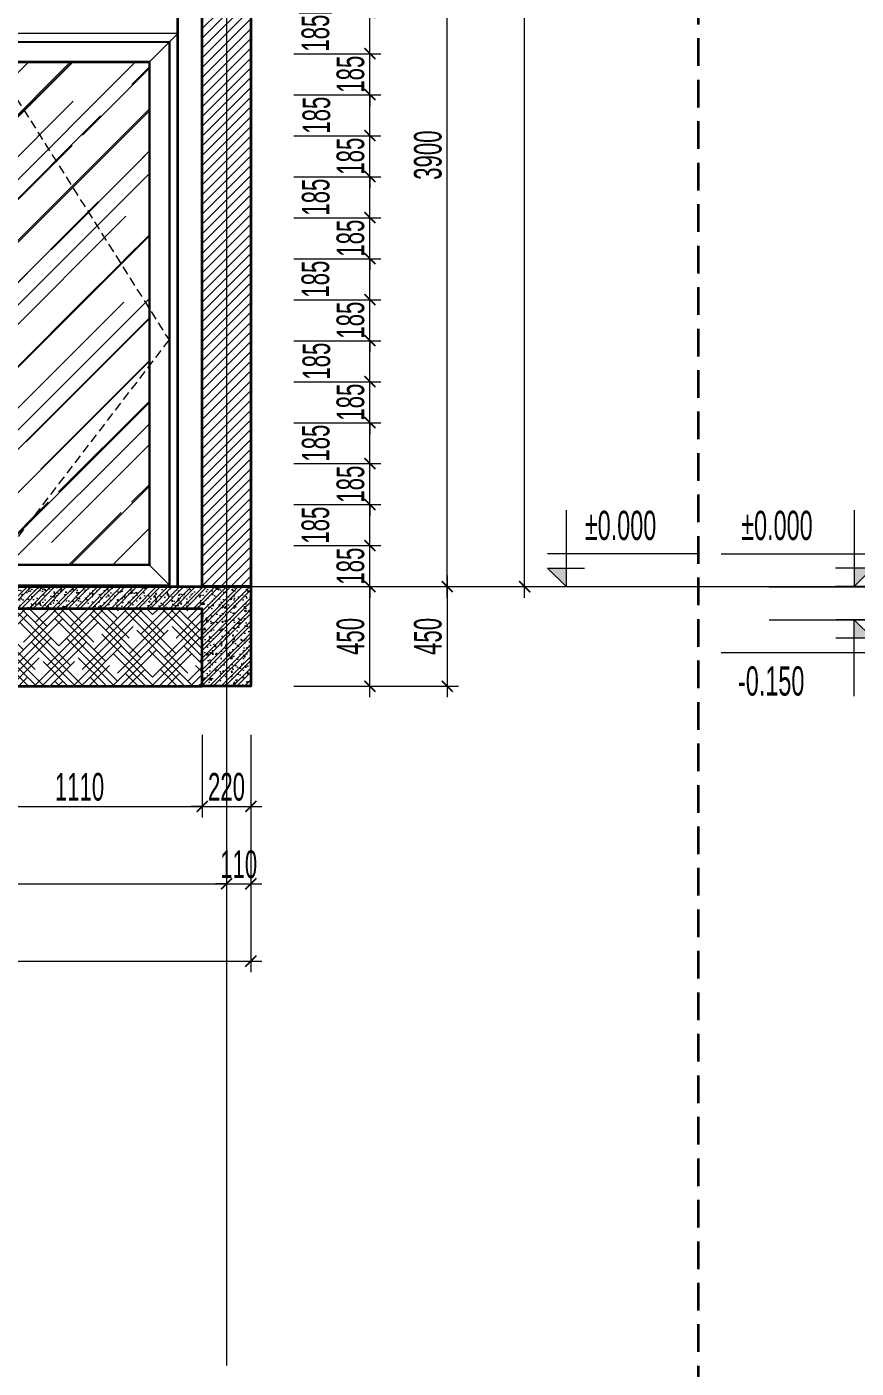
# Model space of a CAD drawing. Header units: millimetres. Extents: x 1336014 to 2939047, y -333549 to -60566.
# Drawn here: x 1436784 to 1440535, y -191835 to -185772 of the extents above; entities that cross this region are included whole.
import ezdxf
from ezdxf.enums import TextEntityAlignment as Align

# ---------------------------------------------------------------- set-up
doc = ezdxf.new("R2010")
doc.units = ezdxf.units.MM
doc.header["$MEASUREMENT"] = 0
for name, pattern in [('$1$HIDDEN', [0.375, 0.25, -0.125]), ('CENTER2', [1.125, 0.75, -0.125, 0.125, -0.125]), ('DASHED', [0.75, 0.5, -0.25])]:
    doc.linetypes.add(name, pattern=pattern)
for name, color, linetype, lineweight in [('01.Cut', 255, 'Continuous', 35), ('03.Manh', 251, 'Continuous', 13), ('06.betong', 2, 'Continuous', 35), ('08.Dim', 156, 'Continuous', 15), ('09.Hatch', 250, 'Continuous', 5), ('10.truc', 250, 'CENTER2', 20), ('DIM', 252, 'Continuous', 20), ('Khóa cửa', 3, 'Continuous', 9)]:
    doc.layers.add(name, color=color, linetype=linetype, lineweight=lineweight)
doc.layers.add('text', color=7, linetype='Continuous')
doc.styles.add('TT5_Text Dim', font='hoatbif.shx', dxfattribs={"width": 0.6})
doc.dimstyles.new('TT5_Dim 1-50', dxfattribs={"dimscale": 50, "dimtxt": 2.5, "dimasz": 1, "dimexe": 1, "dimexo": 0.5, "dimgap": 0.5, "dimtad": 1, "dimdec": 0, "dimzin": 0, "dimdsep": 46, "dimtxsty": 'TT5_Text Dim', "dimblk": 'ARCHTICK', "dimcen": 0, "dimdle": 1, "dimclrd": 256, "dimclre": 256, "dimclrt": 1, "dimadec": 0, "dimazin": 0, "dimtfac": 0.015, "dimtdec": 0, "dimtix": 1, "dimtmove": 2, "dimatfit": 3, "dimldrblk": 'DOT', "dimfxl": 1, "dimtolj": 1, "dimtzin": 0, "dimlwd": -1, "dimlwe": -1, "dimarcsym": 1})

# ---------------------------------------------------------------- blocks, each defined once
blk = doc.blocks.new('TAY NAM')
at = {"layer": 'Khóa cửa', "color": 62}
for p, q in [((-66.6, -1.9), (-66.6, 62.6)), ((-64, 65.2), (-45.1, 65.2)), ((-42.5, 62.6), (-42.5, 12.7)), ((-63, 10.5), (-63, 0.7)), ((-60.4, 13.1), (-46.7, 13.1)), ((-46.7, 13.1), (-27.3, 11.2)), ((-27.3, 11.2), (51.6, 11.2)), ((-27.3, 0), (51.6, 0)), ((-66.6, -113.4), (-66.6, -1.9)), ((-60.4, -1.9), (-46.7, -1.9)), ((-46.7, -1.9), (-27.3, -0.1)), ((-42.5, -1.5), (-42.5, -113.4)), ((-45.1, -116), (-64, -116)), ((-57, -103.8), (-57, -90.7)), ((-52.7, -104.5), (-56.4, -104.5)), ((-55.2, -89), (-55.2, -85)), ((-55.2, -85), (-53.9, -85)), ((-53.9, -89), (-55.2, -89)), ((-53.9, -85), (-53.9, -89)), ((-52.1, -90.7), (-52.1, -103.8))]:
    blk.add_line(p, q, dxfattribs=at)
at = {"layer": 'Khóa cửa', "color": 62, "ltscale": 0.5}
for p, q in [((-55.7, 58.7), (-53.5, 58.7)), ((-54.6, 59.7), (-54.6, 57.6)), ((-55.7, -7.7), (-53.5, -7.7)), ((-54.6, -6.7), (-54.6, -8.9)), ((-55.7, -113.1), (-53.5, -113.1)), ((-54.6, -112.1), (-54.6, -114.2))]:
    blk.add_line(p, q, dxfattribs=at)
at = {"layer": 'Khóa cửa', "color": 62}
for centre, major_axis, start_param, end_param in [((-64, 62.6), (1.83, 1.83), 0.785398, 2.356194), ((-45.1, 62.6), (1.83, 1.83), 5.497787, 7.068583), ((-60.4, 10.5), (-1.83, 1.83), -0.785398, 0.785398), ((-60.4, 0.7), (1.83, 1.83), 2.356194, 3.926991), ((-54.6, 58.8), (-1.23, 1.23), 3.926991, 10.210176), ((50.3, 5.6), (-4.05, 4.05), 2.580988, 5.272994), ((-54.6, -7.6), (-1.23, 1.23), 3.926991, 10.210176), ((-64, -113.4), (-1.83, 1.83), 0.785398, 2.356194), ((-54.6, -87), (3.12, 3.12), 5.497787, 11.780972), ((-56.4, -103.8), (-0.458, 0.458), 0.785398, 2.356194), ((-54.6, -113), (-1.23, 1.23), 3.926991, 10.210176), ((-52.7, -103.8), (0.458, 0.458), 3.926991, 5.497787), ((-45.1, -113.4), (-1.83, 1.83), 2.356194, 3.926991)]:
    blk.add_ellipse(centre, major_axis=major_axis, ratio=1, start_param=start_param, end_param=end_param, dxfattribs=at)
blk = doc.blocks.new('34redrf')
at = {"layer": '03.Manh', "ltscale": 0.1}
h = blk.add_hatch(dxfattribs=at)
h.set_pattern_fill('AR-RROOF', color=256, scale=200, angle=45)
h.set_pattern_definition([(45, (9044.24, -14122.06), (169.705627, 452.54834), [3000, -400, 1000, -200]), (45, (9161.62, -13863.26), (-329.51176, 46.66905), [600, -66, 1200, -150]), (45, (8994.74, -13931.14), (640.638744, 830.143361), [1600, -280, 800, -200])])
h.paths.add_polyline_path([(908007.4, 11593.4), (907341.4, 11593.4), (907341.4, 13861.8), (908007.4, 13861.8)])
at = {"layer": '03.Manh'}
for points in [[(907245.4, 13957.8), (907209.4, 13993.8), (907209.4, 11493.4), (907245.4, 11493.4)], [(908139.4, 13993.8), (907209.4, 13993.8), (907245.4, 13957.8), (908103.4, 13957.8)], [(907336.4, 11588.4), (907249.4, 11501.4), (907249.4, 13953.8), (907336.4, 13866.8)], [(907249.4, 13953.8), (908099.4, 13953.8), (908012.4, 13866.8), (907336.4, 13866.8)], [(908099.4, 13953.8), (908012.4, 13866.8), (908012.4, 11588.4), (908099.4, 11501.4)], [(908139.4, 13993.8), (908103.4, 13957.8), (908103.4, 11493.4), (908139.4, 11493.4)], [(908012.4, 11588.4), (907336.4, 11588.4), (907249.4, 11501.4), (908099.4, 11501.4)]]:
    blk.add_lwpolyline(points, close=True, dxfattribs=at)
at = {"layer": '03.Manh', "linetype": 'DASHED', "ltscale": 80}
blk.add_lwpolyline([(907249.4, 13953.8), (908099.4, 12608.4), (907249.4, 11501.4)], dxfattribs=at)
at = {"layer": '03.Manh', "ltscale": 0.15}
blk.add_lwpolyline([(908007.4, 11593.4), (907341.4, 11593.4), (907341.4, 13861.8), (908007.4, 13861.8)], close=True, dxfattribs=at)
at = {"layer": '03.Manh'}
blk.add_blockref('TAY NAM', (907349.1, 12489), dxfattribs=at)
blk = doc.blocks.new('_ARCHTICK')
at = {"const_width": 0.15}
blk.add_lwpolyline([(-0.5, -0.5), (0.5, 0.5)], dxfattribs=at)
blk = doc.blocks.new('*D1072')
at = {"layer": '08.Dim', "transparency": 16777216}
for p, q in [((1436467.4, -188972.6), (1436467.4, -189345.6)), ((1437577.4, -188972.6), (1437577.4, -189345.6)), ((1436417.4, -189295.6), (1437627.4, -189295.6))]:
    blk.add_line(p, q, dxfattribs=at)
at = {"layer": 'Defpoints', "color": 0, "transparency": 16777216}
for p in [(1436467.4, -188947.6), (1437577.4, -188947.6), (1437577.4, -189295.6)]:
    blk.add_point(p, dxfattribs=at)
at = {"layer": '08.Dim', "transparency": 16777216, "xscale": 50, "yscale": 50, "zscale": 50, "rotation": 180}
blk.add_blockref('_ARCHTICK', (1436467.4, -189295.6), dxfattribs=at)
at = {"layer": '08.Dim', "transparency": 16777216, "xscale": 50, "yscale": 50, "zscale": 50}
blk.add_blockref('_ARCHTICK', (1437577.4, -189295.6), dxfattribs=at)
at = {"layer": '08.Dim', "color": 1, "transparency": 16777216, "insert": (1437022.4, -189208.1), "char_height": 125, "attachment_point": 5, "style": 'TT5_Text Dim'}
blk.add_mtext('\\A1;1110', dxfattribs=at)
blk = doc.blocks.new('_DOT')
blk.add_line((-0.5, 0), (-1, 0))
at = {"const_width": 0.5}
blk.add_lwpolyline([(-0.25, 0, 1), (0.25, 0, 1)], format="xyb", close=True, dxfattribs=at)
blk = doc.blocks.new('*D1073')
at = {"layer": '08.Dim', "transparency": 16777216}
for p, q in [((1437577.4, -188972.6), (1437577.4, -189345.6)), ((1437797.4, -188972.6), (1437797.4, -189345.6)), ((1437577.4, -189295.6), (1437527.4, -189295.6)), ((1437577.4, -189295.6), (1437797.4, -189295.6)), ((1437797.4, -189295.6), (1437847.4, -189295.6))]:
    blk.add_line(p, q, dxfattribs=at)
at = {"layer": 'Defpoints', "color": 0, "transparency": 16777216}
for p in [(1437577.4, -188947.6), (1437797.4, -188947.6), (1437797.4, -189295.6)]:
    blk.add_point(p, dxfattribs=at)
at = {"layer": '08.Dim', "transparency": 16777216, "xscale": 50, "yscale": 50, "zscale": 50}
blk.add_blockref('_ARCHTICK', (1437577.4, -189295.6), dxfattribs=at)
at = {"layer": '08.Dim', "transparency": 16777216, "xscale": 50, "yscale": 50, "zscale": 50, "rotation": 180}
blk.add_blockref('_ARCHTICK', (1437797.4, -189295.6), dxfattribs=at)
at = {"layer": '08.Dim', "color": 1, "transparency": 16777216, "insert": (1437687.4, -189208.1), "char_height": 125, "attachment_point": 5, "style": 'TT5_Text Dim'}
blk.add_mtext('\\A1;220', dxfattribs=at)
blk = doc.blocks.new('*D1074')
at = {"layer": '08.Dim', "transparency": 16777216}
for p, q in [((1433907.4, -188972.6), (1433907.4, -189695.6)), ((1437687.4, -188972.6), (1437687.4, -189695.6)), ((1433857.4, -189645.6), (1437737.4, -189645.6))]:
    blk.add_line(p, q, dxfattribs=at)
at = {"layer": 'Defpoints', "color": 0, "transparency": 16777216}
for p in [(1433907.4, -188947.6), (1437687.4, -188947.6), (1437687.4, -189645.6)]:
    blk.add_point(p, dxfattribs=at)
at = {"layer": '08.Dim', "transparency": 16777216, "xscale": 50, "yscale": 50, "zscale": 50, "rotation": 180}
blk.add_blockref('_ARCHTICK', (1433907.4, -189645.6), dxfattribs=at)
at = {"layer": '08.Dim', "transparency": 16777216, "xscale": 50, "yscale": 50, "zscale": 50}
blk.add_blockref('_ARCHTICK', (1437687.4, -189645.6), dxfattribs=at)
at = {"layer": '08.Dim', "color": 1, "transparency": 16777216, "insert": (1435797.4, -189558.1), "char_height": 125, "attachment_point": 5, "style": 'TT5_Text Dim'}
blk.add_mtext('\\A1;3780', dxfattribs=at)
blk = doc.blocks.new('*D1076')
at = {"layer": '08.Dim', "transparency": 16777216}
for p, q in [((1437687.4, -188972.6), (1437687.4, -189695.6)), ((1437797.4, -188972.6), (1437797.4, -189695.6)), ((1437687.4, -189645.6), (1437637.4, -189645.6)), ((1437687.4, -189645.6), (1437797.4, -189645.6)), ((1437797.4, -189645.6), (1437847.4, -189645.6))]:
    blk.add_line(p, q, dxfattribs=at)
at = {"layer": 'Defpoints', "color": 0, "transparency": 16777216}
for p in [(1437687.4, -188947.6), (1437797.4, -188947.6), (1437797.4, -189645.6)]:
    blk.add_point(p, dxfattribs=at)
at = {"layer": '08.Dim', "transparency": 16777216, "xscale": 50, "yscale": 50, "zscale": 50}
blk.add_blockref('_ARCHTICK', (1437687.4, -189645.6), dxfattribs=at)
at = {"layer": '08.Dim', "transparency": 16777216, "xscale": 50, "yscale": 50, "zscale": 50, "rotation": 180}
blk.add_blockref('_ARCHTICK', (1437797.4, -189645.6), dxfattribs=at)
at = {"layer": '08.Dim', "color": 1, "transparency": 16777216, "insert": (1437742.4, -189558.1), "char_height": 125, "attachment_point": 5, "style": 'TT5_Text Dim'}
blk.add_mtext('\\A1;110', dxfattribs=at)
blk = doc.blocks.new('*D1077')
at = {"layer": '08.Dim', "transparency": 16777216}
for p, q in [((1433797.4, -188972.6), (1433797.4, -190045.6)), ((1437797.4, -188972.6), (1437797.4, -190045.6)), ((1433747.4, -189995.6), (1437847.4, -189995.6))]:
    blk.add_line(p, q, dxfattribs=at)
at = {"layer": 'Defpoints', "color": 0, "transparency": 16777216}
for p in [(1433797.4, -188947.6), (1437797.4, -188947.6), (1437797.4, -189995.6)]:
    blk.add_point(p, dxfattribs=at)
at = {"layer": '08.Dim', "transparency": 16777216, "xscale": 50, "yscale": 50, "zscale": 50, "rotation": 180}
blk.add_blockref('_ARCHTICK', (1433797.4, -189995.6), dxfattribs=at)
at = {"layer": '08.Dim', "transparency": 16777216, "xscale": 50, "yscale": 50, "zscale": 50}
blk.add_blockref('_ARCHTICK', (1437797.4, -189995.6), dxfattribs=at)
at = {"layer": '08.Dim', "color": 1, "transparency": 16777216, "insert": (1435797.4, -189908.1), "char_height": 125, "attachment_point": 5, "style": 'TT5_Text Dim'}
blk.add_mtext('\\A1;4000', dxfattribs=at)
blk = doc.blocks.new('A$C4E7C6F34')
at = {"layer": 'DIM'}
blk.add_hatch(color=256, dxfattribs=at).paths.add_polyline_path([(-38, 0), (-38, 138), (-178, 138)])
for p, q in [((-38, 576), (-38, 0)), ((964, 248), (-178, 248)), ((-178, 138), (101, 138)), ((-178, 138), (-38, 0)), ((-178, 0), (101, 0))]:
    blk.add_line(p, q, dxfattribs=at)
at = {"layer": 'text', "style": 'TT5_Text Dim', "flags": 8}
blk.add_attdef('%%P0.000', text='', height=220, dxfattribs=at).set_placement((102, 461), align=Align.MIDDLE_LEFT)
blk = doc.blocks.new('*D1078')
at = {"layer": '08.Dim', "transparency": 16777216}
for p, q in [((1438335.9, -188802.6), (1438335.9, -188252.6)), ((1437992, -188302.6), (1438385.9, -188302.6)), ((1437992, -188752.6), (1438385.9, -188752.6))]:
    blk.add_line(p, q, dxfattribs=at)
at = {"layer": 'Defpoints', "color": 0, "transparency": 16777216}
for p in [(1437967, -188302.6), (1438335.9, -188302.6), (1437967, -188752.6)]:
    blk.add_point(p, dxfattribs=at)
at = {"layer": '08.Dim', "transparency": 16777216, "xscale": 50, "yscale": 50, "zscale": 50}
for p, rotation in [((1438335.9, -188302.6), 90), ((1438335.9, -188752.6), 270)]:
    blk.add_blockref('_ARCHTICK', p, dxfattribs=dict(at, rotation=rotation))
at = {"layer": '08.Dim', "color": 1, "transparency": 16777216, "insert": (1438248.4, -188527.6), "char_height": 125, "attachment_point": 5, "rotation": 90, "style": 'TT5_Text Dim'}
blk.add_mtext('\\A1;450', dxfattribs=at)
blk = doc.blocks.new('*D1080')
at = {"layer": '08.Dim', "transparency": 16777216}
for p, q in [((1438685.9, -188352.6), (1438685.9, -184352.1)), ((1437992, -184402.1), (1438735.9, -184402.1)), ((1437992, -188302.6), (1438735.9, -188302.6))]:
    blk.add_line(p, q, dxfattribs=at)
at = {"layer": 'Defpoints', "color": 0, "transparency": 16777216}
for p in [(1437967, -184402.1), (1438685.9, -184402.1), (1437967, -188302.6)]:
    blk.add_point(p, dxfattribs=at)
at = {"layer": '08.Dim', "transparency": 16777216, "xscale": 50, "yscale": 50, "zscale": 50}
for p, rotation in [((1438685.9, -184402.1), 90), ((1438685.9, -188302.6), 270)]:
    blk.add_blockref('_ARCHTICK', p, dxfattribs=dict(at, rotation=rotation))
at = {"layer": '08.Dim', "color": 1, "transparency": 16777216, "insert": (1438598.4, -186352.4), "char_height": 125, "attachment_point": 5, "rotation": 90, "style": 'TT5_Text Dim'}
blk.add_mtext('\\A1;3900', dxfattribs=at)
blk = doc.blocks.new('*D1084')
at = {"layer": '08.Dim', "transparency": 16777216}
for p, q in [((1438685.9, -188252.6), (1438685.9, -188802.6)), ((1437992, -188302.6), (1438735.9, -188302.6)), ((1437992, -188752.6), (1438735.9, -188752.6))]:
    blk.add_line(p, q, dxfattribs=at)
at = {"layer": 'Defpoints', "color": 0, "transparency": 16777216}
for p in [(1437967, -188302.6), (1437967, -188752.6), (1438685.9, -188752.6)]:
    blk.add_point(p, dxfattribs=at)
at = {"layer": '08.Dim', "transparency": 16777216, "xscale": 50, "yscale": 50, "zscale": 50}
for p, rotation in [((1438685.9, -188302.6), 90), ((1438685.9, -188752.6), 270)]:
    blk.add_blockref('_ARCHTICK', p, dxfattribs=dict(at, rotation=rotation))
at = {"layer": '08.Dim', "color": 1, "transparency": 16777216, "insert": (1438598.4, -188527.6), "char_height": 125, "attachment_point": 5, "rotation": 90, "style": 'TT5_Text Dim'}
blk.add_mtext('\\A1;450', dxfattribs=at)
blk = doc.blocks.new('*D1085')
at = {"layer": '08.Dim', "transparency": 16777216}
for p, q in [((1438022.4, -174352.4), (1439085.9, -174352.4)), ((1439035.9, -188352.6), (1439035.9, -174302.4)), ((1438022.4, -188302.6), (1439085.9, -188302.6))]:
    blk.add_line(p, q, dxfattribs=at)
at = {"layer": 'Defpoints', "color": 0, "transparency": 16777216}
for p in [(1437997.4, -174352.4), (1439035.9, -174352.4), (1437997.4, -188302.6)]:
    blk.add_point(p, dxfattribs=at)
at = {"layer": '08.Dim', "transparency": 16777216, "xscale": 50, "yscale": 50, "zscale": 50}
for p, rotation in [((1439035.9, -174352.4), 90), ((1439035.9, -188302.6), 270)]:
    blk.add_blockref('_ARCHTICK', p, dxfattribs=dict(at, rotation=rotation))
at = {"layer": '08.Dim', "color": 1, "transparency": 16777216, "insert": (1438948.4, -181327.5), "char_height": 125, "attachment_point": 5, "rotation": 90, "style": 'TT5_Text Dim'}
blk.add_mtext('\\A1;13950', dxfattribs=at)
blk = doc.blocks.new('*D1160')
at = {"layer": '08.Dim', "transparency": 16777216}
for p, q in [((1437992, -188117.3), (1438385.9, -188117.3)), ((1438335.9, -188117.3), (1438335.9, -188067.3)), ((1438335.9, -188302.6), (1438335.9, -188117.3)), ((1437992, -188302.6), (1438385.9, -188302.6)), ((1438335.9, -188302.6), (1438335.9, -188352.6))]:
    blk.add_line(p, q, dxfattribs=at)
at = {"layer": 'Defpoints', "color": 0, "transparency": 16777216}
for p in [(1437967, -188117.3), (1438335.9, -188117.3), (1437967, -188302.6)]:
    blk.add_point(p, dxfattribs=at)
at = {"layer": '08.Dim', "transparency": 16777216, "xscale": 50, "yscale": 50, "zscale": 50}
for p, rotation in [((1438335.9, -188117.3), 270), ((1438335.9, -188302.6), 90)]:
    blk.add_blockref('_ARCHTICK', p, dxfattribs=dict(at, rotation=rotation))
at = {"layer": '08.Dim', "color": 1, "transparency": 16777216, "insert": (1438248.4, -188210), "char_height": 125, "attachment_point": 5, "rotation": 90, "style": 'TT5_Text Dim'}
blk.add_mtext('\\A1;185', dxfattribs=at)
blk = doc.blocks.new('*D1161')
at = {"layer": '08.Dim', "transparency": 16777216}
for p, q in [((1437992, -187932), (1438385.9, -187932)), ((1438335.9, -188167.3), (1438335.9, -187882)), ((1437992, -188117.3), (1438385.9, -188117.3))]:
    blk.add_line(p, q, dxfattribs=at)
at = {"layer": 'Defpoints', "color": 0, "transparency": 16777216}
for p in [(1437967, -187932), (1438335.9, -187932), (1437967, -188117.3)]:
    blk.add_point(p, dxfattribs=at)
at = {"layer": '08.Dim', "transparency": 16777216, "xscale": 50, "yscale": 50, "zscale": 50}
for p, rotation in [((1438335.9, -187932), 90), ((1438335.9, -188117.3), 270)]:
    blk.add_blockref('_ARCHTICK', p, dxfattribs=dict(at, rotation=rotation))
at = {"layer": '08.Dim', "color": 1, "transparency": 16777216, "insert": (1438090, -188024.7), "char_height": 125, "attachment_point": 5, "rotation": 90, "style": 'TT5_Text Dim'}
blk.add_mtext('\\A1;185', dxfattribs=at)
blk = doc.blocks.new('*D1162')
at = {"layer": '08.Dim', "transparency": 16777216}
for p, q in [((1437992, -187746.7), (1438385.9, -187746.7)), ((1438335.9, -187746.7), (1438335.9, -187696.7)), ((1438335.9, -187932), (1438335.9, -187746.7)), ((1437992, -187932), (1438385.9, -187932)), ((1438335.9, -187932), (1438335.9, -187982))]:
    blk.add_line(p, q, dxfattribs=at)
at = {"layer": 'Defpoints', "color": 0, "transparency": 16777216}
for p in [(1437967, -187746.7), (1438335.9, -187746.7), (1437967, -187932)]:
    blk.add_point(p, dxfattribs=at)
at = {"layer": '08.Dim', "transparency": 16777216, "xscale": 50, "yscale": 50, "zscale": 50}
for p, rotation in [((1438335.9, -187746.7), 270), ((1438335.9, -187932), 90)]:
    blk.add_blockref('_ARCHTICK', p, dxfattribs=dict(at, rotation=rotation))
at = {"layer": '08.Dim', "color": 1, "transparency": 16777216, "insert": (1438248.4, -187839.4), "char_height": 125, "attachment_point": 5, "rotation": 90, "style": 'TT5_Text Dim'}
blk.add_mtext('\\A1;185', dxfattribs=at)
blk = doc.blocks.new('*D1163')
at = {"layer": '08.Dim', "transparency": 16777216}
for p, q in [((1438335.9, -187796.7), (1438335.9, -187511.5)), ((1437992, -187561.5), (1438385.9, -187561.5)), ((1437992, -187746.7), (1438385.9, -187746.7))]:
    blk.add_line(p, q, dxfattribs=at)
at = {"layer": 'Defpoints', "color": 0, "transparency": 16777216}
for p in [(1437967, -187561.5), (1438335.9, -187561.5), (1437967, -187746.7)]:
    blk.add_point(p, dxfattribs=at)
at = {"layer": '08.Dim', "transparency": 16777216, "xscale": 50, "yscale": 50, "zscale": 50}
for p, rotation in [((1438335.9, -187561.5), 90), ((1438335.9, -187746.7), 270)]:
    blk.add_blockref('_ARCHTICK', p, dxfattribs=dict(at, rotation=rotation))
at = {"layer": '08.Dim', "color": 1, "transparency": 16777216, "insert": (1438091.5, -187654.1), "char_height": 125, "attachment_point": 5, "rotation": 90, "style": 'TT5_Text Dim'}
blk.add_mtext('\\A1;185', dxfattribs=at)
blk = doc.blocks.new('*D1164')
at = {"layer": '08.Dim', "transparency": 16777216}
for p, q in [((1438335.9, -187376.2), (1438335.9, -187326.2)), ((1437992, -187376.2), (1438385.9, -187376.2)), ((1438335.9, -187561.5), (1438335.9, -187376.2)), ((1437992, -187561.5), (1438385.9, -187561.5)), ((1438335.9, -187561.5), (1438335.9, -187611.5))]:
    blk.add_line(p, q, dxfattribs=at)
at = {"layer": 'Defpoints', "color": 0, "transparency": 16777216}
for p in [(1437967, -187376.2), (1438335.9, -187376.2), (1437967, -187561.5)]:
    blk.add_point(p, dxfattribs=at)
at = {"layer": '08.Dim', "transparency": 16777216, "xscale": 50, "yscale": 50, "zscale": 50}
for p, rotation in [((1438335.9, -187376.2), 270), ((1438335.9, -187561.5), 90)]:
    blk.add_blockref('_ARCHTICK', p, dxfattribs=dict(at, rotation=rotation))
at = {"layer": '08.Dim', "color": 1, "transparency": 16777216, "insert": (1438248.4, -187468.8), "char_height": 125, "attachment_point": 5, "rotation": 90, "style": 'TT5_Text Dim'}
blk.add_mtext('\\A1;185', dxfattribs=at)
blk = doc.blocks.new('*D1165')
at = {"layer": '08.Dim', "transparency": 16777216}
for p, q in [((1438335.9, -187426.2), (1438335.9, -187140.9)), ((1437992, -187190.9), (1438385.9, -187190.9)), ((1437992, -187376.2), (1438385.9, -187376.2))]:
    blk.add_line(p, q, dxfattribs=at)
at = {"layer": 'Defpoints', "color": 0, "transparency": 16777216}
for p in [(1437967, -187190.9), (1438335.9, -187190.9), (1437967, -187376.2)]:
    blk.add_point(p, dxfattribs=at)
at = {"layer": '08.Dim', "transparency": 16777216, "xscale": 50, "yscale": 50, "zscale": 50}
for p, rotation in [((1438335.9, -187190.9), 90), ((1438335.9, -187376.2), 270)]:
    blk.add_blockref('_ARCHTICK', p, dxfattribs=dict(at, rotation=rotation))
at = {"layer": '08.Dim', "color": 1, "transparency": 16777216, "insert": (1438094.5, -187283.5), "char_height": 125, "attachment_point": 5, "rotation": 90, "style": 'TT5_Text Dim'}
blk.add_mtext('\\A1;185', dxfattribs=at)
blk = doc.blocks.new('*D1166')
at = {"layer": '08.Dim', "transparency": 16777216}
for p, q in [((1438335.9, -187005.6), (1438335.9, -186955.6)), ((1437992, -187005.6), (1438385.9, -187005.6)), ((1438335.9, -187190.9), (1438335.9, -187005.6)), ((1437992, -187190.9), (1438385.9, -187190.9)), ((1438335.9, -187190.9), (1438335.9, -187240.9))]:
    blk.add_line(p, q, dxfattribs=at)
at = {"layer": 'Defpoints', "color": 0, "transparency": 16777216}
for p in [(1437967, -187005.6), (1438335.9, -187005.6), (1437967, -187190.9)]:
    blk.add_point(p, dxfattribs=at)
at = {"layer": '08.Dim', "transparency": 16777216, "xscale": 50, "yscale": 50, "zscale": 50}
for p, rotation in [((1438335.9, -187005.6), 270), ((1438335.9, -187190.9), 90)]:
    blk.add_blockref('_ARCHTICK', p, dxfattribs=dict(at, rotation=rotation))
at = {"layer": '08.Dim', "color": 1, "transparency": 16777216, "insert": (1438248.4, -187098.2), "char_height": 125, "attachment_point": 5, "rotation": 90, "style": 'TT5_Text Dim'}
blk.add_mtext('\\A1;185', dxfattribs=at)
blk = doc.blocks.new('*D1167')
at = {"layer": '08.Dim', "transparency": 16777216}
for p, q in [((1438335.9, -187055.6), (1438335.9, -186770.3)), ((1437992, -186820.3), (1438385.9, -186820.3)), ((1437992, -187005.6), (1438385.9, -187005.6))]:
    blk.add_line(p, q, dxfattribs=at)
at = {"layer": 'Defpoints', "color": 0, "transparency": 16777216}
for p in [(1437967, -186820.3), (1438335.9, -186820.3), (1437967, -187005.6)]:
    blk.add_point(p, dxfattribs=at)
at = {"layer": '08.Dim', "transparency": 16777216, "xscale": 50, "yscale": 50, "zscale": 50}
for p, rotation in [((1438335.9, -186820.3), 90), ((1438335.9, -187005.6), 270)]:
    blk.add_blockref('_ARCHTICK', p, dxfattribs=dict(at, rotation=rotation))
at = {"layer": '08.Dim', "color": 1, "transparency": 16777216, "insert": (1438090, -186912.9), "char_height": 125, "attachment_point": 5, "rotation": 90, "style": 'TT5_Text Dim'}
blk.add_mtext('\\A1;185', dxfattribs=at)
blk = doc.blocks.new('*D1168')
at = {"layer": '08.Dim', "transparency": 16777216}
for p, q in [((1438335.9, -186635), (1438335.9, -186585)), ((1437992, -186635), (1438385.9, -186635)), ((1438335.9, -186820.3), (1438335.9, -186635)), ((1437992, -186820.3), (1438385.9, -186820.3)), ((1438335.9, -186820.3), (1438335.9, -186870.3))]:
    blk.add_line(p, q, dxfattribs=at)
at = {"layer": 'Defpoints', "color": 0, "transparency": 16777216}
for p in [(1437967, -186635), (1438335.9, -186635), (1437967, -186820.3)]:
    blk.add_point(p, dxfattribs=at)
at = {"layer": '08.Dim', "transparency": 16777216, "xscale": 50, "yscale": 50, "zscale": 50}
for p, rotation in [((1438335.9, -186635), 270), ((1438335.9, -186820.3), 90)]:
    blk.add_blockref('_ARCHTICK', p, dxfattribs=dict(at, rotation=rotation))
at = {"layer": '08.Dim', "color": 1, "transparency": 16777216, "insert": (1438248.4, -186727.6), "char_height": 125, "attachment_point": 5, "rotation": 90, "style": 'TT5_Text Dim'}
blk.add_mtext('\\A1;185', dxfattribs=at)
blk = doc.blocks.new('*D1169')
at = {"layer": '08.Dim', "transparency": 16777216}
for p, q in [((1438335.9, -186685), (1438335.9, -186399.7)), ((1437992, -186449.7), (1438385.9, -186449.7)), ((1437992, -186635), (1438385.9, -186635))]:
    blk.add_line(p, q, dxfattribs=at)
at = {"layer": 'Defpoints', "color": 0, "transparency": 16777216}
for p in [(1437967, -186449.7), (1438335.9, -186449.7), (1437967, -186635)]:
    blk.add_point(p, dxfattribs=at)
at = {"layer": '08.Dim', "transparency": 16777216, "xscale": 50, "yscale": 50, "zscale": 50}
for p, rotation in [((1438335.9, -186449.7), 90), ((1438335.9, -186635), 270)]:
    blk.add_blockref('_ARCHTICK', p, dxfattribs=dict(at, rotation=rotation))
at = {"layer": '08.Dim', "color": 1, "transparency": 16777216, "insert": (1438091.5, -186542.4), "char_height": 125, "attachment_point": 5, "rotation": 90, "style": 'TT5_Text Dim'}
blk.add_mtext('\\A1;185', dxfattribs=at)
blk = doc.blocks.new('*D1170')
at = {"layer": '08.Dim', "transparency": 16777216}
for p, q in [((1438335.9, -186264.4), (1438335.9, -186214.4)), ((1437992, -186264.4), (1438385.9, -186264.4)), ((1438335.9, -186449.7), (1438335.9, -186264.4)), ((1437992, -186449.7), (1438385.9, -186449.7)), ((1438335.9, -186449.7), (1438335.9, -186499.7))]:
    blk.add_line(p, q, dxfattribs=at)
at = {"layer": 'Defpoints', "color": 0, "transparency": 16777216}
for p in [(1437967, -186264.4), (1438335.9, -186264.4), (1437967, -186449.7)]:
    blk.add_point(p, dxfattribs=at)
at = {"layer": '08.Dim', "transparency": 16777216, "xscale": 50, "yscale": 50, "zscale": 50}
for p, rotation in [((1438335.9, -186264.4), 270), ((1438335.9, -186449.7), 90)]:
    blk.add_blockref('_ARCHTICK', p, dxfattribs=dict(at, rotation=rotation))
at = {"layer": '08.Dim', "color": 1, "transparency": 16777216, "insert": (1438248.4, -186357.1), "char_height": 125, "attachment_point": 5, "rotation": 90, "style": 'TT5_Text Dim'}
blk.add_mtext('\\A1;185', dxfattribs=at)
blk = doc.blocks.new('*D1171')
at = {"layer": '08.Dim', "transparency": 16777216}
for p, q in [((1438335.9, -186314.4), (1438335.9, -186029.1)), ((1437992, -186079.1), (1438385.9, -186079.1)), ((1437992, -186264.4), (1438385.9, -186264.4))]:
    blk.add_line(p, q, dxfattribs=at)
at = {"layer": 'Defpoints', "color": 0, "transparency": 16777216}
for p in [(1437967, -186079.1), (1438335.9, -186079.1), (1437967, -186264.4)]:
    blk.add_point(p, dxfattribs=at)
at = {"layer": '08.Dim', "transparency": 16777216, "xscale": 50, "yscale": 50, "zscale": 50}
for p, rotation in [((1438335.9, -186079.1), 90), ((1438335.9, -186264.4), 270)]:
    blk.add_blockref('_ARCHTICK', p, dxfattribs=dict(at, rotation=rotation))
at = {"layer": '08.Dim', "color": 1, "transparency": 16777216, "insert": (1438094.5, -186171.8), "char_height": 125, "attachment_point": 5, "rotation": 90, "style": 'TT5_Text Dim'}
blk.add_mtext('\\A1;185', dxfattribs=at)
blk = doc.blocks.new('*D1172')
at = {"layer": '08.Dim', "transparency": 16777216}
for p, q in [((1438335.9, -185893.8), (1438335.9, -185843.8)), ((1437992, -185893.8), (1438385.9, -185893.8)), ((1438335.9, -186079.1), (1438335.9, -185893.8)), ((1437992, -186079.1), (1438385.9, -186079.1)), ((1438335.9, -186079.1), (1438335.9, -186129.1))]:
    blk.add_line(p, q, dxfattribs=at)
at = {"layer": 'Defpoints', "color": 0, "transparency": 16777216}
for p in [(1437967, -185893.8), (1438335.9, -185893.8), (1437967, -186079.1)]:
    blk.add_point(p, dxfattribs=at)
at = {"layer": '08.Dim', "transparency": 16777216, "xscale": 50, "yscale": 50, "zscale": 50}
for p, rotation in [((1438335.9, -185893.8), 270), ((1438335.9, -186079.1), 90)]:
    blk.add_blockref('_ARCHTICK', p, dxfattribs=dict(at, rotation=rotation))
at = {"layer": '08.Dim', "color": 1, "transparency": 16777216, "insert": (1438248.4, -185986.5), "char_height": 125, "attachment_point": 5, "rotation": 90, "style": 'TT5_Text Dim'}
blk.add_mtext('\\A1;185', dxfattribs=at)
blk = doc.blocks.new('*D1173')
at = {"layer": '08.Dim', "transparency": 16777216}
for p, q in [((1438335.9, -185943.8), (1438335.9, -185658.6)), ((1437992, -185708.6), (1438385.9, -185708.6)), ((1437992, -185893.8), (1438385.9, -185893.8))]:
    blk.add_line(p, q, dxfattribs=at)
at = {"layer": 'Defpoints', "color": 0, "transparency": 16777216}
for p in [(1437967, -185708.6), (1438335.9, -185708.6), (1437967, -185893.8)]:
    blk.add_point(p, dxfattribs=at)
at = {"layer": '08.Dim', "transparency": 16777216, "xscale": 50, "yscale": 50, "zscale": 50}
for p, rotation in [((1438335.9, -185708.6), 90), ((1438335.9, -185893.8), 270)]:
    blk.add_blockref('_ARCHTICK', p, dxfattribs=dict(at, rotation=rotation))
at = {"layer": '08.Dim', "color": 1, "transparency": 16777216, "insert": (1438090, -185801.2), "char_height": 125, "attachment_point": 5, "rotation": 90, "style": 'TT5_Text Dim'}
blk.add_mtext('\\A1;185', dxfattribs=at)
blk = doc.blocks.new('*D1301')
at = {"layer": '08.Dim', "transparency": 16777216}
for p, q in [((1441657.2, -174352.9), (1440620.6, -174352.9)), ((1440670.6, -188353.1), (1440670.6, -174302.9)), ((1441657.2, -188303.1), (1440620.6, -188303.1))]:
    blk.add_line(p, q, dxfattribs=at)
at = {"layer": 'Defpoints', "color": 0, "transparency": 16777216}
for p in [(1440670.6, -174352.9), (1441682.2, -174352.9), (1441682.2, -188303.1)]:
    blk.add_point(p, dxfattribs=at)
at = {"layer": '08.Dim', "transparency": 16777216, "xscale": 50, "yscale": 50, "zscale": 50}
for p, rotation in [((1440670.6, -174352.9), 90), ((1440670.6, -188303.1), 270)]:
    blk.add_blockref('_ARCHTICK', p, dxfattribs=dict(at, rotation=rotation))
at = {"layer": '08.Dim', "color": 1, "transparency": 16777216, "insert": (1440583.1, -181328), "char_height": 125, "attachment_point": 5, "rotation": 90, "style": 'TT5_Text Dim'}
blk.add_mtext('\\A1;13950', dxfattribs=at)

msp = doc.modelspace()

# ---------------------------------------------------------------- hatches: boundary and pattern name
at = {"layer": '09.Hatch', "ltscale": 50}
h = msp.add_hatch(dxfattribs=at)
h.set_pattern_fill('TUONGXAY', color=256, scale=250, style=0)
h.set_pattern_definition([(45, (531514.985, -203097.647), (-22.0970869, 22.0970869), [])])
h.paths.add_polyline_path([(1437577.4, -184852.1), (1437797.4, -184852.1), (1437797.4, -188302.6), (1437577.4, -188302.6)])
h = msp.add_hatch(dxfattribs=at)
h.set_pattern_fill('BTCT', color=256, scale=10, style=0)
h.set_pattern_definition([(50, (531514.985, -203097.647), (71.7260183, -6.2752135), [7.5, -82.5]), (355, (531514.985, -203097.65), (-13.8751334, 75.2192134), [6, -66]), (100.4514, (531520.96, -203098.17), (57.850938, 68.943954), [6.374019, -70.114211]), (46.1842, (531514.985, -203077.65), (106.724105, -16.5519014), [11.25, -123.75]), (96.6356, (531523.88, -203079.03), (93.46627, 97.411787), [9.561029, -105.1713]), (351.1842, (531514.98, -203077.65), (93.466195, 97.41186), [9, -99]), (21, (531524.985, -203082.647), (59.6907052, -40.261889), [7.5, -82.5]), (326, (531524.985, -203082.65), (24.331533, 72.5150045), [6, -66]), (71.4514, (531529.96, -203086), (84.022263, 32.2530497), [6.374019, -70.114211]), (37.5, (531514.985, -203097.647), (1.2159855, 33.2893854), [0, -65.2, 0, -67, 0, -66.25]), (7.5, (531514.985, -203097.647), (26.3069537, 39.4411712), [0, -38.2, 0, -63.7, 0, -25.25]), (327.5, (531492.685, -203097.647), (53.3822436, -2.2554872), [0, -25, 0, -78, 0, -103.5]), (317.5, (531482.685, -203097.647), (58.318617, 10.0104982), [0, -32.5, 0, -51.8, 0, -73.5]), (45, (531514.985, -203097.647), (-26.5165043, 26.5165043), []), (45, (531532.662, -203097.647), (-26.5165043, 26.5165043), [])])
h.paths.add_polyline_path([(1436467.4, -188302.6), (1437797.4, -188302.6), (1437797.4, -188752.6), (1437577.4, -188752.6), (1437577.4, -188402.6), (1436467.4, -188402.6)])
at = {"layer": '09.Hatch'}
h = msp.add_hatch(dxfattribs=at)
h.set_pattern_fill('HOUND', color=256, scale=400, angle=45)
h.set_pattern_definition([(45, (487849.896, -203985.647), (53.0330086, 88.38834765), [400, -200]), (135, (487849.896, -203985.647), (53.0330086, -88.38834765), [400, -200])])
h.paths.add_polyline_path([(1436467.4, -188402.6), (1436467.4, -188639.4), (1436687.2, -188639.4), (1436687.2, -188752.6), (1437577.4, -188752.6), (1437577.4, -188402.6)])

# ---------------------------------------------------------------- linework, layer by layer
at = {"layer": '01.Cut', "color": 6, "linetype": '$1$HIDDEN', "ltscale": 500}
msp.add_lwpolyline([(1439821, -171386.7), (1439821, -192476.5)], dxfattribs=at)
at = {"layer": '01.Cut'}
msp.add_lwpolyline([(1437577.4, -184852.1), (1437797.4, -184852.1), (1437797.4, -188302.6), (1437577.4, -188302.6)], close=True, dxfattribs=at)
for points in [[(1437467.4, -188302.6), (1437467.4, -185602.1)], [(1434017.4, -188752.6), (1437577.4, -188752.6)]]:
    msp.add_lwpolyline(points, dxfattribs=at)
at = {"layer": '06.betong'}
msp.add_lwpolyline([(1436467.4, -188302.6), (1437797.4, -188302.6), (1437797.4, -188752.6), (1437577.4, -188752.6), (1437577.4, -188402.6), (1436467.4, -188402.6), (1436467.4, -188302.6)], dxfattribs=at)
at = {"layer": '10.truc'}
for p, q in [((1437687.4, -174506.8), (1437687.4, -191823.2)), ((1440142.5, -188303.2), (1448245.6, -188303.1)), ((1440142.5, -188452.2), (1448245.6, -188452.1))]:
    msp.add_line(p, q, dxfattribs=at)
msp.add_lwpolyline([(1431677.7, -188302.6), (1448245.3, -188302.6)], dxfattribs=at)

# ---------------------------------------------------------------- block references
at = {"layer": '01.Cut'}
msp.add_blockref('34redrf', (529328, -199796), dxfattribs=at)
at = {"layer": '08.Dim'}
ref = msp.add_blockref('A$C4E7C6F34', (1439246.5, -188302.6), dxfattribs=dict(at, xscale=0.6, yscale=0.6, zscale=0.6))
ref.add_attrib('%%P0.000', '%%p0.000', dxfattribs={"layer": 'text', "height": 132, "style": 'TT5_Text Dim', "width": 0.6, "flags": 8}).set_placement((1439308, -188025.8), align=Align.MIDDLE_LEFT)
ref = msp.add_blockref('A$C4E7C6F34', (1440503, -188302.6), dxfattribs=dict(at, xscale=-0.6, yscale=0.6, zscale=0.6))
ref.add_attrib('%%P0.000', '%%p0.000', dxfattribs={"layer": 'text', "height": 132, "style": 'TT5_Text Dim', "width": 0.6, "flags": 8}).set_placement((1440015.4, -188025.8), align=Align.MIDDLE_LEFT)
ref = msp.add_blockref('A$C4E7C6F34', (1440503.5, -188452.2), dxfattribs=dict(at, xscale=0.5999999999999999, yscale=0.5999999999999999, zscale=0.5999999999999999, rotation=180.0000000302414))
ref.add_attrib('%%P0.000', '-0.150', dxfattribs={"layer": 'text', "height": 132, "rotation": 0, "style": 'TT5_Text Dim', "width": 0.6, "flags": 8}).set_placement((1440000.8, -188729), align=Align.MIDDLE_LEFT)

# ---------------------------------------------------------------- dimensions: what is measured, and where the dimension line sits
for base, p1, p2, picture, middle in [((1439035.9, -174352.4), (1437997.4, -188302.6), (1437997.4, -174352.4), '*D1085', (1438948.4, -181327.5)), ((1440670.6, -174352.9), (1441682.2, -188303.1), (1441682.2, -174352.9), '*D1301', (1440583.1, -181328)), ((1438685.896, -184402.1466), (1437966.99, -188302.611), (1437966.99, -184402.1466), '*D1080', (1438598.396, -186352.3788)), ((1438335.9, -185893.8), (1437967, -186079.1), (1437967, -185893.8), '*D1172', (1438248.4, -185986.5)), ((1438335.9, -186264.4), (1437967, -186449.7), (1437967, -186264.4), '*D1170', (1438248.4, -186357.1)), ((1438335.9, -186635), (1437967, -186820.3), (1437967, -186635), '*D1168', (1438248.4, -186727.6)), ((1438335.9, -187005.6), (1437967, -187190.9), (1437967, -187005.6), '*D1166', (1438248.4, -187098.2)), ((1438335.9, -187376.2), (1437967, -187561.5), (1437967, -187376.2), '*D1164', (1438248.4, -187468.8)), ((1438335.9, -187746.7), (1437967, -187932), (1437967, -187746.7), '*D1162', (1438248.4, -187839.4)), ((1438335.9, -188117.3), (1437967, -188302.6), (1437967, -188117.3), '*D1160', (1438248.4, -188210)), ((1438335.9, -188302.6), (1437967, -188752.6), (1437967, -188302.6), '*D1078', (1438248.4, -188527.6)), ((1438685.9, -188752.6), (1437967, -188302.6), (1437967, -188752.6), '*D1084', (1438598.4, -188527.6))]:
    dim = msp.add_linear_dim(base=base, p1=p1, p2=p2, angle=90, dimstyle='TT5_Dim 1-50', dxfattribs=at)
    dim.commit()
    dim.dimension.update_dxf_attribs({"geometry": picture, "text_midpoint": middle})
for base, p1, p2, picture, middle in [((1438335.9, -185708.6), (1437967, -185893.8), (1437967, -185708.6), '*D1173', (1438090, -185801.2)), ((1438335.9, -186079.1), (1437967, -186264.4), (1437967, -186079.1), '*D1171', (1438094.5, -186171.8)), ((1438335.9, -186449.7), (1437967, -186635), (1437967, -186449.7), '*D1169', (1438091.5, -186542.4)), ((1438335.9, -186820.3), (1437967, -187005.6), (1437967, -186820.3), '*D1167', (1438090, -186912.9)), ((1438335.9, -187190.9), (1437967, -187376.2), (1437967, -187190.9), '*D1165', (1438094.5, -187283.5)), ((1438335.9, -187561.5), (1437967, -187746.7), (1437967, -187561.5), '*D1163', (1438091.5, -187654.1)), ((1438335.9, -187932), (1437967, -188117.3), (1437967, -187932), '*D1161', (1438090, -188024.7))]:
    dim = msp.add_linear_dim(base=base, p1=p1, p2=p2, angle=90, dimstyle='TT5_Dim 1-50', dxfattribs=at)
    dim.commit()
    dim.dimension.update_dxf_attribs({"geometry": picture, "text_midpoint": middle, "dimtype": 160})
for base, p1, p2, picture, middle in [((1437797.4, -189995.6), (1433797.4, -188947.6), (1437797.4, -188947.6), '*D1077', (1435797.4, -189908.1)), ((1437687.4, -189645.6), (1433907.4, -188947.6), (1437687.4, -188947.6), '*D1074', (1435797.4, -189558.1)), ((1437577.4, -189295.6), (1436467.4, -188947.6), (1437577.4, -188947.6), '*D1072', (1437022.4, -189208.1)), ((1437797.4, -189295.6), (1437577.4, -188947.6), (1437797.4, -188947.6), '*D1073', (1437687.4, -189208.1)), ((1437797.4, -189645.6), (1437687.4, -188947.6), (1437797.4, -188947.6), '*D1076', (1437742.4, -189558.1))]:
    dim = msp.add_linear_dim(base=base, p1=p1, p2=p2, dimstyle='TT5_Dim 1-50', dxfattribs=at)
    dim.commit()
    dim.dimension.update_dxf_attribs({"geometry": picture, "text_midpoint": middle})

doc.saveas('drawing.dxf')
